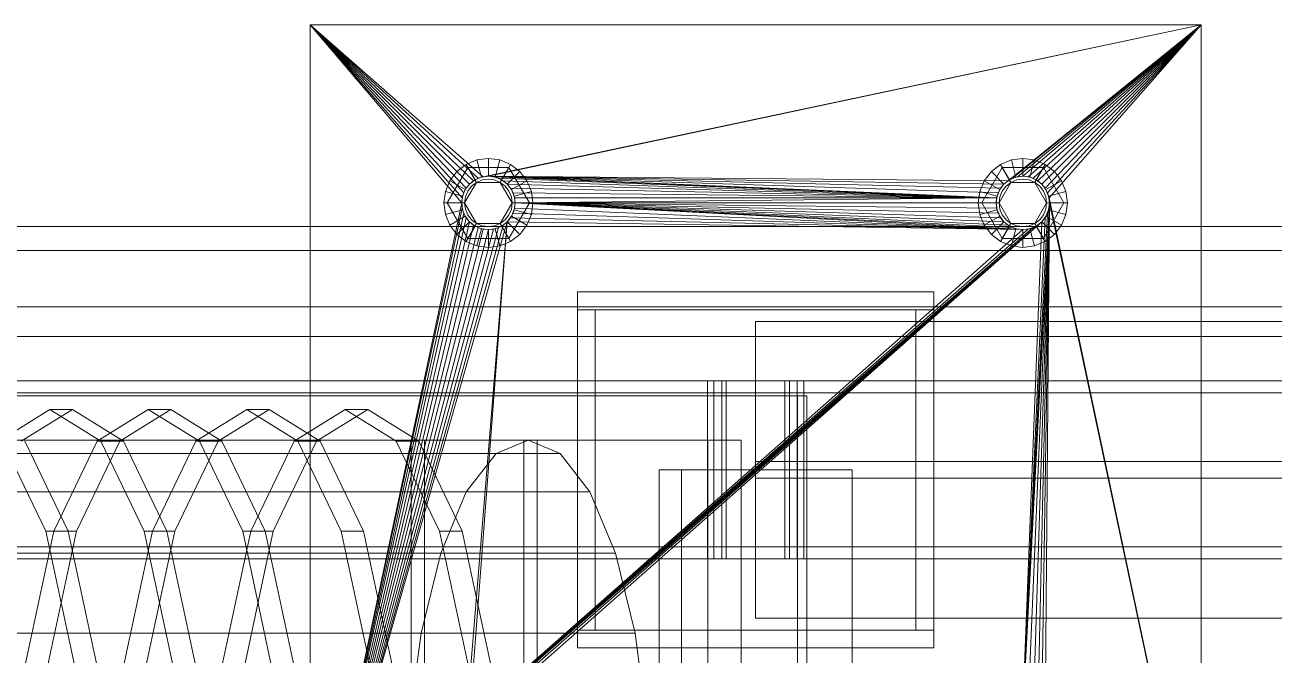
# Model space of a CAD drawing. Header units: millimetres. Extents: x -191664 to 191490, y -197311 to 10263.
# Drawn here: x 10323.5 to 10744.1, y -17312.4 to -17100 of the extents above; entities that cross this region are included whole.
import ezdxf

# ---------------------------------------------------------------- set-up
doc = ezdxf.new("R2010")
doc.units = ezdxf.units.MM
doc.layers.add('superior_C01', color=7, linetype='Continuous', lineweight=0)
doc.layers.add('superior_mezcladora', color=7, linetype='Continuous', lineweight=0)

msp = doc.modelspace()

# ---------------------------------------------------------------- linework, layer by layer
at = {"layer": 'superior_C01', "color": 33, "true_color": 0xb6a256}
for p, q in [((9937.4, -17168), (10938.51, -17168)), ((10950.55, -17168), (9949.44, -17168)), ((9937.4, -17176), (10938.51, -17176)), ((9949.44, -17176), (10950.55, -17176))]:
    msp.add_line(p, q, dxfattribs=at)
at = {"layer": 'superior_C01', "color": 9, "true_color": 0xbac6cb}
for p, q in [((9937.3, -17195), (10934.53, -17195)), ((10935.11, -17195), (9937.88, -17195)), ((9944.42, -17195), (10946.22, -17195)), ((10946.33, -17195), (9944.52, -17195)), ((9937.3, -17205), (10934.53, -17205)), ((9937.88, -17205), (10935.11, -17205)), ((9944.42, -17205), (10946.22, -17205)), ((9944.52, -17205), (10946.33, -17205))]:
    msp.add_line(p, q, dxfattribs=at)
at = {"layer": 'superior_C01', "color": 139, "true_color": 0x354b57}
for p, q in [((10583.61, -17225), (9863.62, -17225)), ((9866.82, -17225), (10586.81, -17225)), ((10583.61, -17515), (10583.61, -17225)), ((10583.61, -17225), (10586.81, -17225)), ((10586.81, -17225), (10586.81, -17515)), ((10553.46, -17240), (10060.83, -17240)), ((10072.04, -17240), (10564.66, -17240)), ((10491.44, -17240), (10453.54, -17240)), ((10453.54, -17240), (10453.54, -17585)), ((10458.02, -17240), (10453.54, -17240)), ((10458.02, -17585), (10458.02, -17240)), ((10458.02, -17240), (10495.92, -17240)), ((10491.44, -17585), (10491.44, -17240)), ((10491.44, -17240), (10495.92, -17240)), ((10495.92, -17240), (10495.92, -17585)), ((10553.46, -17500), (10553.46, -17240)), ((10553.46, -17240), (10564.66, -17240)), ((10564.66, -17240), (10564.66, -17500))]:
    msp.add_line(p, q, dxfattribs=at)
at = {"layer": 'superior_C01', "color": 147, "true_color": 0x1f7180}
for p, q in [((10314.63, -17240.29), (10331.84, -17229.6)), ((10339.42, -17229.6), (10322.21, -17240.29)), ((10331.84, -17229.6), (10349.04, -17240.29)), ((10339.42, -17229.6), (10331.84, -17229.6)), ((10356.62, -17240.29), (10339.42, -17229.6)), ((10347.79, -17240.29), (10364.99, -17229.6)), ((10372.57, -17229.6), (10355.37, -17240.29)), ((10364.99, -17229.6), (10382.2, -17240.29)), ((10372.57, -17229.6), (10364.99, -17229.6)), ((10389.78, -17240.29), (10372.57, -17229.6)), ((10380.95, -17240.29), (10398.15, -17229.6)), ((10405.73, -17229.6), (10388.53, -17240.29)), ((10398.15, -17229.6), (10415.35, -17240.29)), ((10405.73, -17229.6), (10398.15, -17229.6)), ((10422.93, -17240.29), (10405.73, -17229.6)), ((10414.11, -17240.29), (10431.31, -17229.6)), ((10438.89, -17229.6), (10421.69, -17240.29)), ((10431.31, -17229.6), (10448.51, -17240.29)), ((10438.89, -17229.6), (10431.31, -17229.6)), ((10456.09, -17240.29), (10438.89, -17229.6)), ((10492.89, -17240), (10038.16, -17240)), ((10315.88, -17240.29), (10330.47, -17270.72)), ((10338.04, -17270.72), (10323.46, -17240.29)), ((10333.21, -17270.72), (10347.79, -17240.29)), ((10355.37, -17240.29), (10340.79, -17270.72)), ((10347.79, -17240.29), (10355.37, -17240.29)), ((10349.04, -17240.29), (10363.62, -17270.72)), ((10349.04, -17240.29), (10356.62, -17240.29)), ((10371.2, -17270.72), (10356.62, -17240.29)), ((10366.37, -17270.72), (10380.95, -17240.29)), ((10388.53, -17240.29), (10373.94, -17270.72)), ((10380.95, -17240.29), (10388.53, -17240.29)), ((10382.2, -17240.29), (10396.78, -17270.72)), ((10382.2, -17240.29), (10389.78, -17240.29)), ((10404.36, -17270.72), (10389.78, -17240.29)), ((10399.52, -17270.72), (10414.11, -17240.29)), ((10421.69, -17240.29), (10407.1, -17270.72)), ((10414.11, -17240.29), (10421.69, -17240.29)), ((10415.35, -17240.29), (10429.94, -17270.72)), ((10415.35, -17240.29), (10422.93, -17240.29)), ((10437.52, -17270.72), (10422.93, -17240.29)), ((10448.51, -17240.29), (10463.1, -17270.72)), ((10448.51, -17240.29), (10456.09, -17240.29)), ((10470.67, -17270.72), (10456.09, -17240.29)), ((10492.89, -17240), (10482.11, -17244.43)), ((10503.66, -17244.43), (10492.89, -17240)), ((10027.38, -17244.43), (10482.11, -17244.43)), ((10048.93, -17244.43), (10503.66, -17244.43)), ((10482.11, -17244.43), (10472.08, -17257.42)), ((10513.7, -17257.42), (10503.66, -17244.43)), ((10017.34, -17257.42), (10472.08, -17257.42)), ((10058.97, -17257.42), (10513.7, -17257.42)), ((10472.08, -17257.42), (10463.46, -17278.08)), ((10522.32, -17278.08), (10513.7, -17257.42)), ((10323.46, -17316.27), (10333.21, -17270.72)), ((10330.47, -17270.72), (10340.21, -17316.27)), ((10330.47, -17270.72), (10338.04, -17270.72)), ((10340.79, -17270.72), (10331.04, -17316.27)), ((10333.21, -17270.72), (10340.79, -17270.72)), ((10347.79, -17316.27), (10338.04, -17270.72)), ((10356.62, -17316.27), (10366.37, -17270.72)), ((10363.62, -17270.72), (10373.37, -17316.27)), ((10363.62, -17270.72), (10371.2, -17270.72)), ((10373.94, -17270.72), (10364.2, -17316.27)), ((10366.37, -17270.72), (10373.94, -17270.72)), ((10380.95, -17316.27), (10371.2, -17270.72)), ((10389.78, -17316.27), (10399.52, -17270.72)), ((10396.78, -17270.72), (10406.52, -17316.27)), ((10396.78, -17270.72), (10404.36, -17270.72)), ((10407.1, -17270.72), (10397.36, -17316.27)), ((10399.52, -17270.72), (10407.1, -17270.72)), ((10414.1, -17316.27), (10404.36, -17270.72)), ((10429.94, -17270.72), (10439.68, -17316.27)), ((10429.94, -17270.72), (10437.52, -17270.72)), ((10447.26, -17316.27), (10437.52, -17270.72)), ((10463.1, -17270.72), (10472.84, -17316.27)), ((10463.1, -17270.72), (10470.67, -17270.72)), ((10480.42, -17316.27), (10470.67, -17270.72)), ((10008.72, -17278.08), (10463.46, -17278.08)), ((10067.59, -17278.08), (10522.32, -17278.08)), ((10463.46, -17278.08), (10456.84, -17305)), ((10528.93, -17305), (10522.32, -17278.08)), ((10002.11, -17305), (10456.84, -17305)), ((10074.2, -17305), (10528.93, -17305)), ((10456.84, -17305), (10452.68, -17336.35)), ((10533.09, -17336.35), (10528.93, -17305))]:
    msp.add_line(p, q, dxfattribs=at)
at = {"layer": 'superior_mezcladora', "color": 252, "true_color": 0x82929a}
for p, q in [((10419.53, -17400), (10419.53, -17100)), ((10419.53, -17100), (10470.53, -17160)), ((10419.53, -17100), (10470.7, -17158.24)), ((10419.53, -17100), (10471.21, -17156.56)), ((10419.53, -17100), (10472.05, -17155)), ((10419.53, -17100), (10473.16, -17153.64)), ((10419.53, -17100), (10474.53, -17152.52)), ((10419.53, -17100), (10476.08, -17151.69)), ((10419.53, -17100), (10477.77, -17151.17)), ((10419.53, -17100), (10719.53, -17100)), ((10719.53, -17100), (10477.77, -17151.17)), ((10719.53, -17100), (10479.53, -17151)), ((10719.53, -17100), (10654.53, -17152.52)), ((10719.53, -17100), (10656.08, -17151.69)), ((10719.53, -17100), (10657.77, -17151.17)), ((10719.53, -17100), (10659.53, -17151)), ((10719.53, -17100), (10661.28, -17151.17)), ((10719.53, -17100), (10662.97, -17151.69)), ((10719.53, -17100), (10664.53, -17152.52)), ((10719.53, -17100), (10665.89, -17153.64)), ((10719.53, -17100), (10667.01, -17155)), ((10719.53, -17100), (10667.84, -17156.56)), ((10719.53, -17100), (10668.36, -17158.24)), ((10719.53, -17100), (10719.53, -17400)), ((10473.16, -17153.64), (10472.05, -17155)), ((10474.53, -17152.52), (10473.16, -17153.64)), ((10476.08, -17151.69), (10474.53, -17152.52)), ((10477.77, -17151.17), (10476.08, -17151.69)), ((10479.53, -17151), (10477.77, -17151.17)), ((10481.28, -17151.17), (10479.53, -17151)), ((10479.53, -17151), (10650.7, -17158.24)), ((10479.53, -17151), (10651.21, -17156.56)), ((10479.53, -17151), (10652.05, -17155)), ((10479.53, -17151), (10653.16, -17153.64)), ((10479.53, -17151), (10654.53, -17152.52)), ((10482.97, -17151.69), (10481.28, -17151.17)), ((10481.28, -17151.17), (10650.7, -17158.24)), ((10484.53, -17152.52), (10482.97, -17151.69)), ((10482.97, -17151.69), (10650.7, -17158.24)), ((10485.89, -17153.64), (10484.53, -17152.52)), ((10484.53, -17152.52), (10650.7, -17158.24)), ((10487.01, -17155), (10485.89, -17153.64)), ((10485.89, -17153.64), (10650.7, -17158.24)), ((10653.16, -17153.64), (10652.05, -17155)), ((10654.53, -17152.52), (10653.16, -17153.64)), ((10656.08, -17151.69), (10654.53, -17152.52)), ((10657.77, -17151.17), (10656.08, -17151.69)), ((10659.53, -17151), (10657.77, -17151.17)), ((10661.28, -17151.17), (10659.53, -17151)), ((10662.97, -17151.69), (10661.28, -17151.17)), ((10664.53, -17152.52), (10662.97, -17151.69)), ((10665.89, -17153.64), (10664.53, -17152.52)), ((10667.01, -17155), (10665.89, -17153.64)), ((10470.7, -17158.24), (10470.53, -17160)), ((10471.21, -17156.56), (10470.7, -17158.24)), ((10472.05, -17155), (10471.21, -17156.56)), ((10487.84, -17156.56), (10487.01, -17155)), ((10487.01, -17155), (10650.7, -17158.24)), ((10488.36, -17158.24), (10487.84, -17156.56)), ((10487.84, -17156.56), (10650.7, -17158.24)), ((10488.53, -17160), (10488.36, -17158.24)), ((10488.36, -17158.24), (10650.7, -17158.24)), ((10488.53, -17160), (10650.7, -17158.24)), ((10650.7, -17158.24), (10650.53, -17160)), ((10651.21, -17156.56), (10650.7, -17158.24)), ((10652.05, -17155), (10651.21, -17156.56)), ((10667.84, -17156.56), (10667.01, -17155)), ((10668.36, -17158.24), (10667.84, -17156.56)), ((10719.53, -17400), (10668.36, -17158.24)), ((10668.53, -17160), (10668.36, -17158.24)), ((10419.53, -17400), (10470.53, -17160)), ((10470.7, -17161.76), (10419.53, -17400)), ((10470.53, -17160), (10470.7, -17161.76)), ((10470.7, -17161.76), (10471.21, -17163.44)), ((10487.84, -17163.44), (10488.36, -17161.76)), ((10488.36, -17161.76), (10488.53, -17160)), ((10659.53, -17169), (10488.36, -17161.76)), ((10650.53, -17160), (10488.53, -17160)), ((10650.7, -17161.76), (10488.53, -17160)), ((10651.21, -17163.44), (10488.53, -17160)), ((10652.05, -17165), (10488.53, -17160)), ((10653.16, -17166.36), (10488.53, -17160)), ((10654.53, -17167.48), (10488.53, -17160)), ((10656.08, -17168.31), (10488.53, -17160)), ((10657.77, -17168.83), (10488.53, -17160)), ((10659.53, -17169), (10488.53, -17160)), ((10650.53, -17160), (10650.7, -17161.76)), ((10650.7, -17161.76), (10651.21, -17163.44)), ((10668.53, -17160), (10659.53, -17331)), ((10668.36, -17161.76), (10659.53, -17331)), ((10668.53, -17160), (10661.28, -17331.17)), ((10662.97, -17331.69), (10668.53, -17160)), ((10664.53, -17332.52), (10668.53, -17160)), ((10665.89, -17333.64), (10668.53, -17160)), ((10667.01, -17335), (10668.53, -17160)), ((10667.84, -17163.44), (10668.36, -17161.76)), ((10668.36, -17161.76), (10668.53, -17160)), ((10719.53, -17400), (10668.53, -17160)), ((10471.21, -17163.44), (10419.53, -17400)), ((10472.05, -17165), (10419.53, -17400)), ((10473.16, -17166.36), (10419.53, -17400)), ((10485.89, -17166.36), (10419.53, -17400)), ((10471.21, -17163.44), (10472.05, -17165)), ((10472.05, -17165), (10473.16, -17166.36)), ((10485.89, -17166.36), (10472.05, -17335)), ((10473.16, -17166.36), (10474.53, -17167.48)), ((10485.89, -17166.36), (10473.16, -17333.64)), ((10665.89, -17166.36), (10473.16, -17333.64)), ((10665.89, -17166.36), (10474.53, -17332.52)), ((10665.89, -17166.36), (10476.08, -17331.69)), ((10665.89, -17166.36), (10477.77, -17331.17)), ((10665.89, -17166.36), (10479.53, -17331)), ((10484.53, -17167.48), (10485.89, -17166.36)), ((10485.89, -17166.36), (10487.01, -17165)), ((10659.53, -17169), (10485.89, -17166.36)), ((10487.01, -17165), (10487.84, -17163.44)), ((10659.53, -17169), (10487.01, -17165)), ((10659.53, -17169), (10487.84, -17163.44)), ((10651.21, -17163.44), (10652.05, -17165)), ((10652.05, -17165), (10653.16, -17166.36)), ((10653.16, -17166.36), (10654.53, -17167.48)), ((10667.84, -17163.44), (10659.53, -17331)), ((10667.01, -17165), (10659.53, -17331)), ((10665.89, -17166.36), (10659.53, -17331)), ((10664.53, -17167.48), (10665.89, -17166.36)), ((10665.89, -17166.36), (10667.01, -17165)), ((10667.01, -17165), (10667.84, -17163.44)), ((10474.53, -17167.48), (10419.53, -17400)), ((10484.53, -17167.48), (10419.53, -17400)), ((10476.08, -17168.31), (10419.53, -17400)), ((10482.97, -17168.31), (10419.53, -17400)), ((10477.77, -17168.83), (10419.53, -17400)), ((10481.28, -17168.83), (10419.53, -17400)), ((10479.53, -17169), (10419.53, -17400)), ((10664.53, -17167.48), (10473.16, -17333.64)), ((10662.97, -17168.31), (10473.16, -17333.64)), ((10661.28, -17168.83), (10473.16, -17333.64)), ((10659.53, -17169), (10473.16, -17333.64)), ((10474.53, -17167.48), (10476.08, -17168.31)), ((10476.08, -17168.31), (10477.77, -17168.83)), ((10477.77, -17168.83), (10479.53, -17169)), ((10479.53, -17169), (10481.28, -17168.83)), ((10481.28, -17168.83), (10482.97, -17168.31)), ((10482.97, -17168.31), (10484.53, -17167.48)), ((10654.53, -17167.48), (10656.08, -17168.31)), ((10656.08, -17168.31), (10657.77, -17168.83)), ((10657.77, -17168.83), (10659.53, -17169)), ((10659.53, -17169), (10661.28, -17168.83)), ((10661.28, -17168.83), (10662.97, -17168.31)), ((10662.97, -17168.31), (10664.53, -17167.48))]:
    msp.add_line(p, q, dxfattribs=at)
at = {"layer": 'superior_mezcladora', "color": 252, "true_color": 0x8ba19a}
for p, q in [((10475.65, -17145.51), (10472.03, -17147.01)), ((10479.53, -17145), (10475.65, -17145.51)), ((10477.2, -17151.31), (10475.65, -17145.51)), ((10483.41, -17145.51), (10479.53, -17145)), ((10479.53, -17151), (10479.53, -17145)), ((10481.86, -17151.31), (10483.41, -17145.51)), ((10487.03, -17147.01), (10483.41, -17145.51)), ((10655.65, -17145.51), (10652.03, -17147.01)), ((10659.53, -17145), (10655.65, -17145.51)), ((10657.2, -17151.31), (10655.65, -17145.51)), ((10663.41, -17145.51), (10659.53, -17145)), ((10659.53, -17151), (10659.53, -17145)), ((10661.86, -17151.31), (10663.41, -17145.51)), ((10667.03, -17147.01), (10663.41, -17145.51)), ((10472.6, -17148.01), (10465.68, -17160)), ((10468.92, -17149.39), (10466.54, -17152.5)), ((10472.03, -17147.01), (10468.92, -17149.39)), ((10473.16, -17153.64), (10468.92, -17149.39)), ((10475.03, -17152.21), (10472.03, -17147.01)), ((10486.45, -17148.01), (10472.6, -17148.01)), ((10475.53, -17153.07), (10472.6, -17148.01)), ((10483.53, -17153.07), (10486.45, -17148.01)), ((10484.03, -17152.21), (10487.03, -17147.01)), ((10485.89, -17153.64), (10490.14, -17149.39)), ((10493.38, -17160), (10486.45, -17148.01)), ((10490.14, -17149.39), (10487.03, -17147.01)), ((10492.52, -17152.5), (10490.14, -17149.39)), ((10652.6, -17148.01), (10645.68, -17160)), ((10648.92, -17149.39), (10646.54, -17152.5)), ((10652.03, -17147.01), (10648.92, -17149.39)), ((10653.16, -17153.64), (10648.92, -17149.39)), ((10655.03, -17152.21), (10652.03, -17147.01)), ((10666.45, -17148.01), (10652.6, -17148.01)), ((10655.53, -17153.07), (10652.6, -17148.01)), ((10663.53, -17153.07), (10666.45, -17148.01)), ((10664.03, -17152.21), (10667.03, -17147.01)), ((10665.89, -17153.64), (10670.14, -17149.39)), ((10673.38, -17160), (10666.45, -17148.01)), ((10670.14, -17149.39), (10667.03, -17147.01)), ((10672.52, -17152.5), (10670.14, -17149.39)), ((10466.54, -17152.5), (10465.04, -17156.12)), ((10471.73, -17155.5), (10466.54, -17152.5)), ((10471.53, -17160), (10475.53, -17153.07)), ((10471.73, -17155.5), (10473.16, -17153.64)), ((10473.16, -17153.64), (10475.03, -17152.21)), ((10475.03, -17152.21), (10477.2, -17151.31)), ((10475.53, -17153.07), (10483.53, -17153.07)), ((10477.2, -17151.31), (10479.53, -17151)), ((10479.53, -17151), (10481.86, -17151.31)), ((10481.86, -17151.31), (10484.03, -17152.21)), ((10483.53, -17153.07), (10487.53, -17160)), ((10484.03, -17152.21), (10485.89, -17153.64)), ((10485.89, -17153.64), (10487.32, -17155.5)), ((10487.32, -17155.5), (10492.52, -17152.5)), ((10494.02, -17156.12), (10492.52, -17152.5)), ((10646.54, -17152.5), (10645.04, -17156.12)), ((10651.73, -17155.5), (10646.54, -17152.5)), ((10651.53, -17160), (10655.53, -17153.07)), ((10651.73, -17155.5), (10653.16, -17153.64)), ((10653.16, -17153.64), (10655.03, -17152.21)), ((10655.03, -17152.21), (10657.2, -17151.31)), ((10655.53, -17153.07), (10663.53, -17153.07)), ((10657.2, -17151.31), (10659.53, -17151)), ((10659.53, -17151), (10661.86, -17151.31)), ((10661.86, -17151.31), (10664.03, -17152.21)), ((10663.53, -17153.07), (10667.53, -17160)), ((10664.03, -17152.21), (10665.89, -17153.64)), ((10665.89, -17153.64), (10667.32, -17155.5)), ((10667.32, -17155.5), (10672.52, -17152.5)), ((10674.02, -17156.12), (10672.52, -17152.5)), ((10465.04, -17156.12), (10464.53, -17160)), ((10470.84, -17157.67), (10465.04, -17156.12)), ((10470.53, -17160), (10470.84, -17157.67)), ((10470.84, -17157.67), (10471.73, -17155.5)), ((10487.32, -17155.5), (10488.22, -17157.67)), ((10488.22, -17157.67), (10494.02, -17156.12)), ((10488.22, -17157.67), (10488.53, -17160)), ((10494.53, -17160), (10494.02, -17156.12)), ((10645.04, -17156.12), (10644.53, -17160)), ((10650.84, -17157.67), (10645.04, -17156.12)), ((10650.53, -17160), (10650.84, -17157.67)), ((10650.84, -17157.67), (10651.73, -17155.5)), ((10667.32, -17155.5), (10668.22, -17157.67)), ((10668.22, -17157.67), (10674.02, -17156.12)), ((10668.22, -17157.67), (10668.53, -17160)), ((10674.53, -17160), (10674.02, -17156.12)), ((10470.53, -17160), (10464.53, -17160)), ((10464.53, -17160), (10465.04, -17163.88)), ((10470.84, -17162.33), (10465.04, -17163.88)), ((10471.53, -17160), (10465.68, -17160)), ((10465.68, -17160), (10472.6, -17171.99)), ((10470.84, -17162.33), (10470.53, -17160)), ((10471.73, -17164.5), (10470.84, -17162.33)), ((10475.53, -17166.93), (10471.53, -17160)), ((10487.53, -17160), (10483.53, -17166.93)), ((10486.45, -17171.99), (10493.38, -17160)), ((10488.22, -17162.33), (10487.32, -17164.5)), ((10493.38, -17160), (10487.53, -17160)), ((10488.53, -17160), (10488.22, -17162.33)), ((10488.22, -17162.33), (10494.02, -17163.88)), ((10494.53, -17160), (10488.53, -17160)), ((10494.02, -17163.88), (10494.53, -17160)), ((10650.53, -17160), (10644.53, -17160)), ((10644.53, -17160), (10645.04, -17163.88)), ((10650.84, -17162.33), (10645.04, -17163.88)), ((10651.53, -17160), (10645.68, -17160)), ((10645.68, -17160), (10652.6, -17171.99)), ((10650.84, -17162.33), (10650.53, -17160)), ((10651.73, -17164.5), (10650.84, -17162.33)), ((10655.53, -17166.93), (10651.53, -17160)), ((10667.53, -17160), (10663.53, -17166.93)), ((10666.45, -17171.99), (10673.38, -17160)), ((10668.22, -17162.33), (10667.32, -17164.5)), ((10673.38, -17160), (10667.53, -17160)), ((10668.53, -17160), (10668.22, -17162.33)), ((10668.22, -17162.33), (10674.02, -17163.88)), ((10674.53, -17160), (10668.53, -17160)), ((10674.02, -17163.88), (10674.53, -17160)), ((10465.04, -17163.88), (10466.54, -17167.5)), ((10471.73, -17164.5), (10466.54, -17167.5)), ((10473.16, -17166.36), (10468.92, -17170.61)), ((10473.16, -17166.36), (10471.73, -17164.5)), ((10475.03, -17167.79), (10473.16, -17166.36)), ((10485.89, -17166.36), (10484.03, -17167.79)), ((10487.32, -17164.5), (10485.89, -17166.36)), ((10485.89, -17166.36), (10490.14, -17170.61)), ((10487.32, -17164.5), (10492.52, -17167.5)), ((10492.52, -17167.5), (10494.02, -17163.88)), ((10645.04, -17163.88), (10646.54, -17167.5)), ((10651.73, -17164.5), (10646.54, -17167.5)), ((10653.16, -17166.36), (10648.92, -17170.61)), ((10653.16, -17166.36), (10651.73, -17164.5)), ((10655.03, -17167.79), (10653.16, -17166.36)), ((10665.89, -17166.36), (10664.03, -17167.79)), ((10667.32, -17164.5), (10665.89, -17166.36)), ((10665.89, -17166.36), (10670.14, -17170.61)), ((10667.32, -17164.5), (10672.52, -17167.5)), ((10672.52, -17167.5), (10674.02, -17163.88)), ((10466.54, -17167.5), (10468.92, -17170.61)), ((10468.92, -17170.61), (10472.03, -17172.99)), ((10475.03, -17167.79), (10472.03, -17172.99)), ((10475.53, -17166.93), (10472.6, -17171.99)), ((10477.2, -17168.69), (10475.03, -17167.79)), ((10483.53, -17166.93), (10475.53, -17166.93)), ((10477.2, -17168.69), (10475.65, -17174.49)), ((10479.53, -17169), (10477.2, -17168.69)), ((10481.86, -17168.69), (10479.53, -17169)), ((10479.53, -17169), (10479.53, -17175)), ((10484.03, -17167.79), (10481.86, -17168.69)), ((10481.86, -17168.69), (10483.41, -17174.49)), ((10483.53, -17166.93), (10486.45, -17171.99)), ((10484.03, -17167.79), (10487.03, -17172.99)), ((10487.03, -17172.99), (10490.14, -17170.61)), ((10490.14, -17170.61), (10492.52, -17167.5)), ((10646.54, -17167.5), (10648.92, -17170.61)), ((10648.92, -17170.61), (10652.03, -17172.99)), ((10655.03, -17167.79), (10652.03, -17172.99)), ((10655.53, -17166.93), (10652.6, -17171.99)), ((10657.2, -17168.69), (10655.03, -17167.79)), ((10663.53, -17166.93), (10655.53, -17166.93)), ((10657.2, -17168.69), (10655.65, -17174.49)), ((10659.53, -17169), (10657.2, -17168.69)), ((10661.86, -17168.69), (10659.53, -17169)), ((10659.53, -17169), (10659.53, -17175)), ((10664.03, -17167.79), (10661.86, -17168.69)), ((10661.86, -17168.69), (10663.41, -17174.49)), ((10663.53, -17166.93), (10666.45, -17171.99)), ((10664.03, -17167.79), (10667.03, -17172.99)), ((10667.03, -17172.99), (10670.14, -17170.61)), ((10670.14, -17170.61), (10672.52, -17167.5)), ((10472.03, -17172.99), (10475.65, -17174.49)), ((10472.6, -17171.99), (10486.45, -17171.99)), ((10475.65, -17174.49), (10479.53, -17175)), ((10479.53, -17175), (10483.41, -17174.49)), ((10483.41, -17174.49), (10487.03, -17172.99)), ((10652.03, -17172.99), (10655.65, -17174.49)), ((10652.6, -17171.99), (10666.45, -17171.99)), ((10655.65, -17174.49), (10659.53, -17175)), ((10659.53, -17175), (10663.41, -17174.49)), ((10663.41, -17174.49), (10667.03, -17172.99))]:
    msp.add_line(p, q, dxfattribs=at)
at = {"layer": 'superior_mezcladora', "color": 9, "true_color": 0xaeb9be}
for p, q in [((10473.87, -17154.34), (10475.53, -17153.07)), ((10475.53, -17153.07), (10477.46, -17152.27)), ((10477.46, -17152.27), (10479.53, -17152)), ((10479.53, -17152), (10481.6, -17152.27)), ((10481.6, -17152.27), (10483.53, -17153.07)), ((10483.53, -17153.07), (10485.19, -17154.34)), ((10653.87, -17154.34), (10655.53, -17153.07)), ((10655.53, -17153.07), (10657.46, -17152.27)), ((10657.46, -17152.27), (10659.53, -17152)), ((10659.53, -17152), (10661.6, -17152.27)), ((10661.6, -17152.27), (10663.53, -17153.07)), ((10663.53, -17153.07), (10665.19, -17154.34)), ((10471.53, -17160), (10471.8, -17157.93)), ((10471.8, -17157.93), (10472.6, -17156)), ((10472.6, -17156), (10473.87, -17154.34)), ((10485.19, -17154.34), (10486.46, -17156)), ((10486.46, -17156), (10487.26, -17157.93)), ((10487.26, -17157.93), (10487.53, -17160)), ((10651.53, -17160), (10651.8, -17157.93)), ((10651.8, -17157.93), (10652.6, -17156)), ((10652.6, -17156), (10653.87, -17154.34)), ((10665.19, -17154.34), (10666.46, -17156)), ((10666.46, -17156), (10667.26, -17157.93)), ((10667.26, -17157.93), (10667.53, -17160)), ((10471.8, -17162.07), (10471.53, -17160)), ((10472.6, -17164), (10471.8, -17162.07)), ((10487.26, -17162.07), (10486.46, -17164)), ((10487.53, -17160), (10487.26, -17162.07)), ((10651.8, -17162.07), (10651.53, -17160)), ((10652.6, -17164), (10651.8, -17162.07)), ((10667.26, -17162.07), (10666.46, -17164)), ((10667.53, -17160), (10667.26, -17162.07)), ((10473.87, -17165.66), (10472.6, -17164)), ((10475.53, -17166.93), (10473.87, -17165.66)), ((10485.19, -17165.66), (10483.53, -17166.93)), ((10486.46, -17164), (10485.19, -17165.66)), ((10653.87, -17165.66), (10652.6, -17164)), ((10655.53, -17166.93), (10653.87, -17165.66)), ((10665.19, -17165.66), (10663.53, -17166.93)), ((10666.46, -17164), (10665.19, -17165.66)), ((10477.46, -17167.73), (10475.53, -17166.93)), ((10479.53, -17168), (10477.46, -17167.73)), ((10481.6, -17167.73), (10479.53, -17168)), ((10483.53, -17166.93), (10481.6, -17167.73)), ((10657.46, -17167.73), (10655.53, -17166.93)), ((10659.53, -17168), (10657.46, -17167.73)), ((10661.6, -17167.73), (10659.53, -17168)), ((10663.53, -17166.93), (10661.6, -17167.73))]:
    msp.add_line(p, q, dxfattribs=at)
at = {"layer": 'superior_mezcladora', "color": 8, "true_color": 0x667b86}
for p, q in [((10509.53, -17196), (10509.53, -17190)), ((10509.53, -17190), (10629.53, -17190)), ((10629.53, -17190), (10629.53, -17196)), ((10629.53, -17196), (10509.53, -17196)), ((10509.53, -17304), (10509.53, -17196)), ((10509.53, -17196), (10515.53, -17196)), ((10515.53, -17196), (10515.53, -17304)), ((10623.53, -17304), (10623.53, -17196)), ((10623.53, -17196), (10629.53, -17196)), ((10629.53, -17196), (10629.53, -17304)), ((10569.53, -17300), (10569.53, -17200)), ((10569.53, -17200), (16769.53, -17200)), ((10553.33, -17220), (9228.33, -17220)), ((9230.49, -17220), (10555.49, -17220)), ((10583.57, -17220), (9258.57, -17220)), ((9260.73, -17220), (10585.73, -17220)), ((10553.33, -17280), (10553.33, -17220)), ((10553.33, -17220), (10555.49, -17220)), ((10555.49, -17220), (10555.49, -17280)), ((10555.49, -17224), (10555.49, -17220)), ((10555.49, -17220), (10583.57, -17220)), ((12624.78, -17220), (10558.12, -17220)), ((10558.12, -17220), (10558.12, -17280)), ((10559.64, -17220), (10558.12, -17220)), ((10559.64, -17280), (10559.64, -17220)), ((10559.64, -17220), (12626.31, -17220)), ((10559.64, -17220), (10559.64, -17224)), ((10579.42, -17220), (10559.64, -17220)), ((12646.08, -17220), (10579.42, -17220)), ((10579.42, -17220), (10579.42, -17280)), ((10580.94, -17220), (10579.42, -17220)), ((10579.42, -17224), (10579.42, -17220)), ((10580.94, -17280), (10580.94, -17220)), ((10580.94, -17220), (12647.61, -17220)), ((10583.57, -17280), (10583.57, -17220)), ((10583.57, -17220), (10585.73, -17220)), ((10583.57, -17220), (10583.57, -17224)), ((10585.73, -17220), (10585.73, -17280)), ((9230.49, -17224), (10555.49, -17224)), ((10583.57, -17224), (9258.57, -17224)), ((10583.57, -17224), (10555.49, -17224)), ((10559.64, -17224), (12626.31, -17224)), ((10559.64, -17224), (10579.42, -17224)), ((12646.08, -17224), (10579.42, -17224)), ((10602.03, -17250), (10537.03, -17250)), ((10537.03, -17250), (10537.03, -18750)), ((10544.53, -17250), (10537.03, -17250)), ((10544.53, -18750), (10544.53, -17250)), ((10569.53, -17252.8), (10569.53, -17247.2)), ((10569.53, -17247.2), (16769.53, -17247.2)), ((10602.03, -18750), (10602.03, -17250)), ((16769.53, -17252.8), (10569.53, -17252.8)), ((10555.49, -17276), (9230.49, -17276)), ((9258.57, -17276), (10583.57, -17276)), ((10555.49, -17280), (10555.49, -17276)), ((10555.49, -17276), (10583.57, -17276)), ((12626.31, -17276), (10559.64, -17276)), ((10559.64, -17276), (10559.64, -17280)), ((10579.42, -17276), (10559.64, -17276)), ((10579.42, -17280), (10579.42, -17276)), ((10579.42, -17276), (12646.08, -17276)), ((10583.57, -17276), (10583.57, -17280)), ((9228.33, -17280), (10553.33, -17280)), ((10555.49, -17280), (9230.49, -17280)), ((9258.57, -17280), (10583.57, -17280)), ((10585.73, -17280), (9260.73, -17280)), ((10555.49, -17280), (10553.33, -17280)), ((10583.57, -17280), (10555.49, -17280)), ((10558.12, -17280), (12624.78, -17280)), ((10558.12, -17280), (10559.64, -17280)), ((12626.31, -17280), (10559.64, -17280)), ((10559.64, -17280), (10579.42, -17280)), ((10579.42, -17280), (12646.08, -17280)), ((10579.42, -17280), (10580.94, -17280)), ((12647.61, -17280), (10580.94, -17280)), ((10585.73, -17280), (10583.57, -17280)), ((16769.53, -17300), (10569.53, -17300)), ((10509.53, -17310), (10509.53, -17304)), ((10509.53, -17304), (10629.53, -17304)), ((10515.53, -17304), (10509.53, -17304)), ((10629.53, -17304), (10623.53, -17304)), ((10629.53, -17304), (10629.53, -17310)), ((10629.53, -17310), (10509.53, -17310))]:
    msp.add_line(p, q, dxfattribs=at)

doc.saveas('drawing.dxf')
